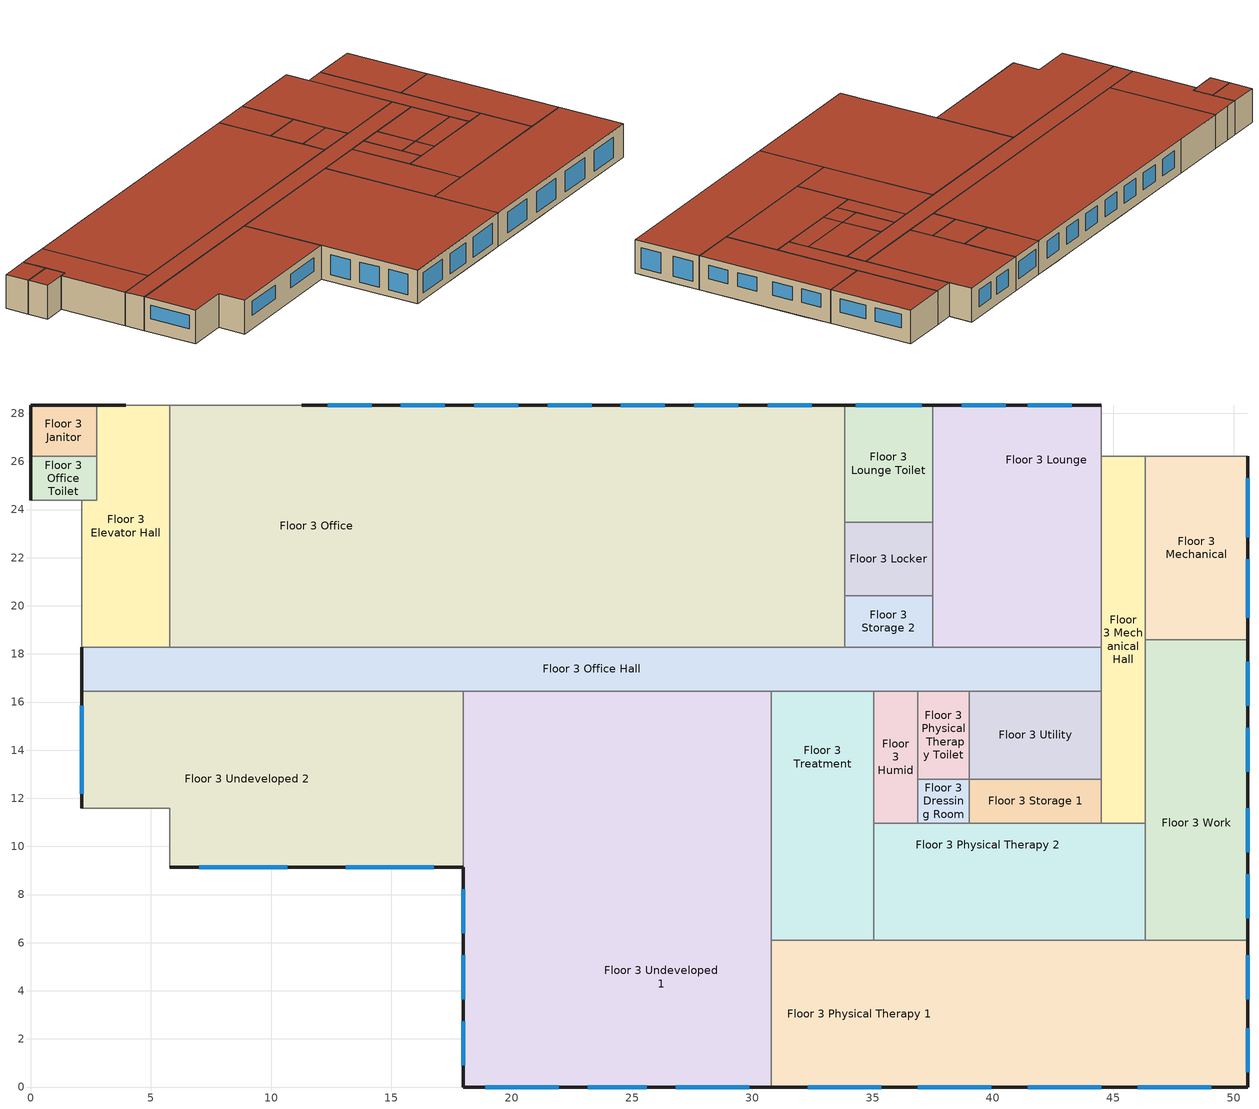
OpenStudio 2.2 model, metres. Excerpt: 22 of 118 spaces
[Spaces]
Floor 3 Work
 floor to Floor 2 Utility: 50.6,18.59 50.6,15.85 46.33,15.85 46.33,18.59 z6.1
 floor to Floor 2 Office: 50.6,15.85 50.6,6.1 46.33,6.1 46.33,15.85 z6.1
 wall outside: 50.6,6.1 50.6,18.59 z6.1:9.14
 wall to Floor 3 Physical Therapy 2: 46.33,10.97 46.33,6.1 z6.1:9.14
 wall to Floor 3 Mechanical: 50.6,18.59 46.33,18.59 z6.1:9.14
 wall to Floor 3 Physical Therapy 1: 46.33,6.1 50.6,6.1 z6.1:9.14
 wall to Floor 3 Mechanical Hall: 46.33,18.59 46.33,10.97 z6.1:9.14
 window: 50.6,13.11 50.6,14.94 / 50.6,15.85 50.6,17.68 / 50.6,7.01 50.6,8.84 / 50.6,9.75 50.6,11.58 z7.32:8.53
 roof outside: 50.6,6.1 50.6,18.59 46.33,18.59 46.33,6.1 z9.14
Floor 3 Dressing Room
 floor to Floor 2 X-Ray: 39.01,12.8 39.01,10.97 36.88,10.97 36.88,12.8 z6.1
 wall to Floor 3 Storage 1: 39.01,10.97 39.01,12.8 z6.1:9.14
 wall to Floor 3 Physical Therapy 2: 36.88,10.97 39.01,10.97 z6.1:9.14
 wall to Floor 3 Physical Therapy Toilet: 39.01,12.8 36.88,12.8 z6.1:9.14
 wall to Floor 3 Humid: 36.88,12.8 36.88,10.97 z6.1:9.14
 roof outside: 39.01,10.97 39.01,12.8 36.88,12.8 36.88,10.97 z9.14
Floor 3 Physical Therapy Toilet
 floor to Floor 2 X-Ray: 39.01,16.46 39.01,12.8 36.88,12.8 36.88,16.46 z6.1
 wall to Floor 3 Office Hall: 39.01,16.46 36.88,16.46 z6.1:9.14
 wall to Floor 3 Utility: 39.01,12.8 39.01,16.46 z6.1:9.14
 wall to Floor 3 Humid: 36.88,16.46 36.88,12.8 z6.1:9.14
 roof outside: 39.01,12.8 39.01,16.46 36.88,16.46 36.88,12.8 z9.14
Floor 3 Lounge
 floor to Floor 2 Storage 2: 44.5,23.77 44.5,21.34 39.93,21.34 39.93,23.77 z6.1
 floor to Floor 2 Exam 6: 44.5,28.35 44.5,23.77 39.93,23.77 39.93,28.35 z6.1
 floor to Floor 2 Exam Hall 4: 39.93,28.35 39.93,18.29 38.1,18.29 38.1,28.35 z6.1
 floor to Floor 2 Exam 7: 38.1,28.35 38.1,18.29 37.49,18.29 37.49,28.35 z6.1
 floor to Floor 2 Nurse Station 1: 44.5,21.34 44.5,18.29 39.93,18.29 39.93,21.34 z6.1
 wall outside: 44.5,28.35 37.49,28.35 z6.1:9.14
 wall to Floor 3 Lounge Toilet: 37.49,28.35 37.49,23.47 z6.1:9.14
 wall to NE Stair: 44.5,26.21 44.5,28.35 z6.1:9.14
 wall to Floor 3 Office Hall: 37.49,18.29 44.5,18.29 z6.1:9.14
 wall to Floor 3 Locker: 37.49,23.47 37.49,20.42 z6.1:9.14
 wall to Floor 3 Storage 2: 37.49,20.42 37.49,18.29 z6.1:9.14
 wall to Floor 3 Mechanical Hall: 44.5,18.29 44.5,26.21 z6.1:9.14
 window: 40.54,28.35 38.71,28.35 / 43.28,28.35 41.45,28.35 z7.01:8.53
 roof outside: 44.5,18.29 44.5,28.35 37.49,28.35 37.49,18.29 z9.14
Floor 3 Elevator Hall
 floor to Floor 2 Work: 5.79,28.35 5.79,18.29 2.13,18.29 2.13,24.38 2.74,24.38 2.74,28.35 z6.1
 wall outside: 3.96,28.35 2.74,28.35 z6.1:9.14
 wall to NW Elevator: 2.13,24.38 2.13,18.29 z6.1:9.14
 wall to Floor 3 Office: 5.79,18.29 5.79,28.35 z6.1:9.14
 wall to Floor 3 Office Toilet: 2.74,26.21 2.74,24.38 2.13,24.38 z6.1:9.14
 wall to Floor 3 Office Hall: 2.13,18.29 5.79,18.29 z6.1:9.14
 wall to Floor 3 Janitor: 2.74,28.35 2.74,26.21 z6.1:9.14
 wall to NW Stair: 5.79,28.35 3.96,28.35 z6.1:9.14
 roof outside: 5.79,18.29 5.79,28.35 2.74,28.35 2.74,24.38 2.13,24.38 2.13,18.29 z9.14
Floor 3 Physical Therapy 2
 floor to Floor 2 Exam Hall 3: 39.93,9.14 39.93,6.1 38.1,6.1 38.1,9.14 z6.1
 floor to Floor 2 Lounge: 44.5,9.14 44.5,6.1 42.06,6.1 42.06,9.14 z6.1
 floor to Floor 2 Dictation: 42.06,9.14 42.06,6.1 39.93,6.1 39.93,9.14 z6.1
 floor to Floor 2 Exam 3: 38.1,9.14 38.1,6.1 35.05,6.1 35.05,9.14 z6.1
 floor to Floor 2 Office Hall: 46.33,10.97 46.33,6.1 44.5,6.1 44.5,10.97 z6.1
 floor to Floor 2 Reception Hall: 44.5,10.97 44.5,9.14 35.05,9.14 35.05,10.97 z6.1
 wall to Floor 3 Physical Therapy 1: 35.05,6.1 46.33,6.1 z6.1:9.14
 wall to Floor 3 Mechanical Hall: 46.33,10.97 44.5,10.97 z6.1:9.14
 wall to Floor 3 Treatment: 35.05,10.97 35.05,6.1 z6.1:9.14
 wall to Floor 3 Storage 1: 44.5,10.97 39.01,10.97 z6.1:9.14
 wall to Floor 3 Humid: 36.88,10.97 35.05,10.97 z6.1:9.14
 roof outside: 46.33,6.1 46.33,10.97 35.05,10.97 35.05,6.1 z9.14
Floor 3 Office
 floor to Floor 2 Storage 3: 28.96,23.77 28.96,21.34 23.47,21.34 23.47,23.77 z6.1
 floor to Floor 2 Exam 8: 28.96,28.35 28.96,23.77 23.47,23.77 23.47,28.35 z6.1
 floor to Floor 2 Exam Hall 5: 30.78,28.35 30.78,18.29 28.96,18.29 28.96,28.35 z6.1
 floor to Floor 2 Exam 9: 21.64,28.35 21.64,18.29 17.98,18.29 17.98,28.35 z6.1
 floor to Floor 2 Work: 17.98,28.35 17.98,18.29 5.79,18.29 5.79,28.35 z6.1
 floor to Floor 2 Exam Hall 6: 23.47,28.35 23.47,18.29 21.64,18.29 21.64,28.35 z6.1
 floor to Floor 2 Nurse Station 2: 28.96,21.34 28.96,18.29 23.47,18.29 23.47,21.34 z6.1
 floor to Floor 2 Exam 7: 33.83,28.35 33.83,18.29 30.78,18.29 30.78,28.35 z6.1
 wall outside: 33.83,28.35 11.28,28.35 z6.1:9.14
 wall to Floor 3 Office Hall: 5.79,18.29 33.83,18.29 z6.1:9.14
 wall to Floor 3 Locker: 33.83,20.42 33.83,23.47 z6.1:9.14
 wall to Floor 3 Storage 2: 33.83,18.29 33.83,20.42 z6.1:9.14
 wall to NW Stair: 11.28,28.35 5.79,28.35 z6.1:9.14
 wall to Floor 3 Lounge Toilet: 33.83,23.47 33.83,28.35 z6.1:9.14
 window: 26.37,28.35 24.54,28.35 / 17.22,28.35 15.39,28.35 / 23.32,28.35 21.49,28.35 / 14.17,28.35 12.34,28.35 / 32.46,28.35 30.63,28.35 / 29.41,28.35 27.58,28.35 / 20.27,28.35 18.44,28.35 z7.01:8.53
 roof outside: 33.83,18.29 33.83,28.35 5.79,28.35 5.79,18.29 z9.14
Floor 3 Storage 1
 floor to Floor 2 Scheduling 1: 44.5,12.8 44.5,10.97 39.01,10.97 39.01,12.8 z6.1
 wall to Floor 3 Mechanical Hall: 44.5,10.97 44.5,12.8 z6.1:9.14
 wall to Floor 3 Utility: 44.5,12.8 39.01,12.8 z6.1:9.14
 roof outside: 44.5,10.97 44.5,12.8 39.01,12.8 39.01,10.97 z9.14
Floor 3 Utility
 floor to Floor 2 Scheduling 1: 44.5,16.46 44.5,12.8 39.01,12.8 39.01,16.46 z6.1
 wall to Floor 3 Mechanical Hall: 44.5,12.8 44.5,16.46 z6.1:9.14
 wall to Floor 3 Office Hall: 44.5,16.46 39.01,16.46 z6.1:9.14
 roof outside: 44.5,12.8 44.5,16.46 39.01,16.46 39.01,12.8 z9.14
Floor 3 Physical Therapy 1
 floor to Floor 2 Office Hall: 46.33,6.1 46.33,3.66 44.5,3.66 44.5,6.1 z6.1
 floor to Floor 2 Conference: 50.6,3.66 50.6,0 42.06,0 42.06,3.66 z6.1
 floor to Floor 2 Conference Toilet: 44.5,6.1 44.5,3.66 42.06,3.66 42.06,6.1 z6.1
 floor to Floor 2 Exam Hall 3: 39.93,6.1 39.93,0 38.1,0 38.1,6.1 z6.1
 floor to Floor 2 Exam 3: 38.1,6.1 38.1,0 30.78,0 30.78,6.1 z6.1
 floor to Floor 2 Storage 1: 42.06,6.1 42.06,3.66 39.93,3.66 39.93,6.1 z6.1
 floor to Floor 2 Exam 4: 42.06,3.66 42.06,0 39.93,0 39.93,3.66 z6.1
 floor to Floor 2 Office: 50.6,6.1 50.6,3.66 46.33,3.66 46.33,6.1 z6.1
 wall outside: 30.78,0 50.6,0 50.6,6.1 z6.1:9.14
 wall to Floor 3 Undeveloped 1: 30.78,6.1 30.78,0 z6.1:9.14
 wall to Floor 3 Treatment: 35.05,6.1 30.78,6.1 z6.1:9.14
 window: 32.31,0 35.36,0 / 36.88,0 39.93,0 / 46.02,0 49.07,0 / 41.45,0 44.5,0 / 50.6,3.66 50.6,5.49 / 50.6,0.61 50.6,2.44 z6.71:8.53
 roof outside: 50.6,0 50.6,6.1 30.78,6.1 30.78,0 z9.14
Floor 3 Office Toilet
 floor to Floor 2 Work Toilet: 2.74,26.21 2.74,24.38 0,24.38 0,26.21 z6.1
 wall outside: 0,26.21 0,24.38 z6.1:9.14
 wall to NW Elevator: 0,24.38 2.13,24.38 z6.1:9.14
 wall to Floor 3 Janitor: 2.74,26.21 0,26.21 z6.1:9.14
 roof outside: 2.74,24.38 2.74,26.21 0,26.21 0,24.38 z9.14
Floor 3 Office Hall
 floor to Floor 2 Work Hall: 44.5,18.29 44.5,16.46 2.13,16.46 2.13,18.29 z6.1
 wall outside: 2.13,18.29 2.13,16.46 z6.1:9.14
 wall to Floor 3 Humid: 35.05,16.46 36.88,16.46 z6.1:9.14
 wall to Floor 3 Undeveloped 2: 2.13,16.46 17.98,16.46 z6.1:9.14
 wall to Floor 3 Undeveloped 1: 17.98,16.46 30.78,16.46 z6.1:9.14
 wall to Floor 3 Storage 2: 37.49,18.29 33.83,18.29 z6.1:9.14
 wall to Floor 3 Mechanical Hall: 44.5,16.46 44.5,18.29 z6.1:9.14
 wall to Floor 3 Treatment: 30.78,16.46 35.05,16.46 z6.1:9.14
 roof outside: 44.5,16.46 44.5,18.29 2.13,18.29 2.13,16.46 z9.14
Floor 3 Humid
 floor to Floor 2 X-Ray: 36.88,16.46 36.88,10.97 35.05,10.97 35.05,16.46 z6.1
 wall to Floor 3 Treatment: 35.05,16.46 35.05,10.97 z6.1:9.14
 roof outside: 36.88,10.97 36.88,16.46 35.05,16.46 35.05,10.97 z9.14
Floor 3 Undeveloped 1
 floor to Floor 2 Exam 2: 28.96,9.14 28.96,0 23.47,0 23.47,9.14 z6.1
 floor to Floor 2 X-Ray: 30.78,16.46 30.78,10.97 23.77,10.97 23.77,16.46 z6.1
 floor to Floor 2 Exam 1: 21.64,9.14 21.64,0 17.98,0 17.98,9.14 z6.1
 floor to Floor 2 Exam Hall 2: 30.78,9.14 30.78,0 28.96,0 28.96,9.14 z6.1
 floor to Floor 2 Scheduling 2: 23.77,16.46 23.77,10.97 17.98,10.97 17.98,16.46 z6.1
 floor to Floor 2 Reception Hall: 30.78,10.97 30.78,9.14 17.98,9.14 17.98,10.97 z6.1
 floor to Floor 2 Exam Hall 1: 23.47,9.14 23.47,0 21.64,0 21.64,9.14 z6.1
 wall outside: 17.98,9.14 17.98,0 30.78,0 z6.1:9.14
 wall to Floor 3 Undeveloped 2: 17.98,16.46 17.98,9.14 z6.1:9.14
 wall to Floor 3 Treatment: 30.78,6.1 30.78,16.46 z6.1:9.14
 window: 17.98,8.23 17.98,6.4 / 17.98,2.74 17.98,0.91 / 17.98,5.49 17.98,3.66 / 26.82,0 29.87,0 / 23.16,0 25.6,0 / 18.9,0 21.95,0 z6.71:8.53
 roof outside: 30.78,0 30.78,16.46 17.98,16.46 17.98,0 z9.14
Floor 3 Mechanical Hall
 floor to Floor 2 Office Hall: 46.33,26.21 46.33,10.97 44.5,10.97 44.5,26.21 z6.1
 wall to NE Stair: 46.33,26.21 44.5,26.21 z6.1:9.14
 wall to Floor 3 Mechanical: 46.33,18.59 46.33,26.21 z6.1:9.14
 roof outside: 46.33,10.97 46.33,26.21 44.5,26.21 44.5,10.97 z9.14
Floor 3 Treatment
 floor to Floor 2 Reception Hall: 35.05,10.97 35.05,9.14 30.78,9.14 30.78,10.97 z6.1
 floor to Floor 2 Exam 3: 35.05,9.14 35.05,6.1 30.78,6.1 30.78,9.14 z6.1
 floor to Floor 2 X-Ray: 35.05,16.46 35.05,10.97 30.78,10.97 30.78,16.46 z6.1
 roof outside: 35.05,6.1 35.05,16.46 30.78,16.46 30.78,6.1 z9.14
Floor 3 Undeveloped 2
 floor to Floor 2 Reception: 15.85,16.46 15.85,9.14 5.79,9.14 5.79,11.58 2.13,11.58 2.13,16.46 z6.1
 floor to Floor 2 Reception Hall: 17.98,10.97 17.98,9.14 15.85,9.14 15.85,10.97 z6.1
 floor to Floor 2 Reception Toilet: 17.98,16.46 17.98,10.97 15.85,10.97 15.85,16.46 z6.1
 wall outside: 2.13,16.46 2.13,11.58 / 5.79,9.14 17.98,9.14 z6.1:9.14
 wall to SW Stair: 2.13,11.58 5.79,11.58 5.79,9.14 z6.1:9.14
 window: 7.01,9.14 10.67,9.14 / 13.11,9.14 16.76,9.14 / 2.13,15.85 2.13,12.19 z7.32:8.53
 roof outside: 17.98,9.14 17.98,16.46 2.13,16.46 2.13,11.58 5.79,11.58 5.79,9.14 z9.14
Floor 3 Janitor
 floor to Floor 2 Janitor: 2.74,28.35 2.74,26.21 0,26.21 0,28.35 z6.1
 wall outside: 2.74,28.35 0,28.35 0,26.21 z6.1:9.14
 roof outside: 2.74,26.21 2.74,28.35 0,28.35 0,26.21 z9.14
Floor 3 Locker
 floor to Floor 2 Exam 7: 37.49,23.47 37.49,20.42 33.83,20.42 33.83,23.47 z6.1
 wall to Floor 3 Storage 2: 33.83,20.42 37.49,20.42 z6.1:9.14
 wall to Floor 3 Lounge Toilet: 37.49,23.47 33.83,23.47 z6.1:9.14
 roof outside: 37.49,20.42 37.49,23.47 33.83,23.47 33.83,20.42 z9.14
Floor 3 Mechanical
 floor to Floor 2 Exam 5: 50.6,26.21 50.6,18.59 46.33,18.59 46.33,26.21 z6.1
 wall outside: 50.6,18.59 50.6,26.21 z6.1:9.14
 wall to NE Stair: 50.6,26.21 46.33,26.21 z6.1:9.14
 window: 50.6,22.86 50.6,25.3 / 50.6,19.51 50.6,21.95 z7.32:8.53
 roof outside: 50.6,18.59 50.6,26.21 46.33,26.21 46.33,18.59 z9.14
Floor 3 Lounge Toilet
 floor to Floor 2 Exam 7: 37.49,28.35 37.49,23.47 33.83,23.47 33.83,28.35 z6.1
 wall outside: 37.49,28.35 33.83,28.35 z6.1:9.14
 window: 37.03,28.35 34.29,28.35 z7.01:8.53
 roof outside: 37.49,23.47 37.49,28.35 33.83,28.35 33.83,23.47 z9.14
Floor 3 Storage 2
 floor to Floor 2 Exam 7: 37.49,20.42 37.49,18.29 33.83,18.29 33.83,20.42 z6.1
 roof outside: 37.49,18.29 37.49,20.42 33.83,20.42 33.83,18.29 z9.14
[Site]
Baltimore Blt Washngtn IntL_MD_USA Design_Conditions: Latitude {deg}=39.17; Longitude {deg}=-76.68; Time Zone {hr}=-5; Elevation {m}=45; Terrain=City
[Building]
DOE Prototype Outpatient: North Axis {deg}=0; Standards Number of Stories=3; Standards Number of Above Ground Stories=3; Standards Building Type=Outpatient
[Space] Building Story=Building Story 3; Part of Total Floor Area=Yes
Name | Space Type | Thermal Zone
Floor 3 Work | Outpatient Office | TZ-Floor 3 Work
Floor 3 Dressing Room | Outpatient DressingRoom | TZ-Floor 3 Dressing Room
Floor 3 Physical Therapy Toilet | Outpatient Toilet | TZ-Floor 3 Physical Therapy Toilet
Floor 3 Office Toilet | Outpatient Toilet | TZ-Floor 3 Office Toilet
Floor 3 Lounge | Outpatient Lounge | TZ-Floor 3 Lounge
Floor 3 Elevator Hall | Outpatient Hall_infil | TZ-Floor 3 Elevator Hall
Floor 3 Physical Therapy 2 | Outpatient PhysicalTherapy | TZ-Floor 3 Physical Therapy 2
Floor 3 Office | Outpatient Office | TZ-Floor 3 Office
Floor 3 Mechanical | Outpatient Elec/MechRoom | TZ-Floor 3 Mechanical
Floor 3 Storage 1 | Outpatient Janitor | TZ-Floor 3 Storage 1
Floor 3 Utility | Outpatient Janitor | TZ-Floor 3 Utility
Floor 3 Physical Therapy 1 | Outpatient PhysicalTherapy | TZ-Floor 3 Physical Therapy 1
Floor 3 Locker | Outpatient LockerRoom | TZ-Floor 3 Locker
Floor 3 Office Hall | Outpatient Hall_infil | TZ-Floor 3 Office Hall
Floor 3 Humid | Outpatient Office | TZ-Floor 3 Humid
Floor 3 Undeveloped 2 | Outpatient Undeveloped | TZ-Floor 3 Undeveloped 2
Floor 3 Undeveloped 1 | Outpatient Undeveloped | TZ-Floor 3 Undeveloped 1
Floor 3 Mechanical Hall | Outpatient Hall | TZ-Floor 3 Mechanical Hall
Floor 3 Treatment | Outpatient Exam | TZ-Floor 3 Treatment
Floor 3 Janitor | Outpatient Janitor | TZ-Floor 3 Janitor
Floor 3 Lounge Toilet | Outpatient Toilet | TZ-Floor 3 Lounge Toilet
Floor 3 Storage 2 | Outpatient Janitor | TZ-Floor 3 Storage 2
[BuildingStory]
Building Story 3: Nominal Z Coordinate {m}=6.096
[ThermalZone] Use Ideal Air Loads=No
TZ-Floor 3 Locker; TZ-Floor 3 Physical Therapy 1; TZ-Floor 3 Physical Therapy 2; TZ-Floor 3 Office Hall; TZ-Floor 3 Mechanical Hall; TZ-Floor 3 Office Toilet; TZ-Floor 3 Lounge Toilet; TZ-Floor 3 Lounge; TZ-Floor 3 Humid; TZ-Floor 3 Elevator Hall; TZ-Floor 3 Treatment; TZ-Floor 3 Utility; TZ-Floor 3 Undeveloped 2; TZ-Floor 3 Physical Therapy Toilet; TZ-Floor 3 Janitor; TZ-Floor 3 Work; TZ-Floor 3 Storage 2; TZ-Floor 3 Storage 1; TZ-Floor 3 Mechanical; TZ-Floor 3 Dressing Room; TZ-Floor 3 Office; TZ-Floor 3 Undeveloped 1
[SpaceType] Standards Building Type=Outpatient
Name | Standards Space Type
Outpatient DressingRoom | DressingRoom
Outpatient Elec/MechRoom | Elec/MechRoom
Outpatient Exam | Exam
Outpatient Hall | Hall
Outpatient Hall_infil | Hall_infil
Outpatient Janitor | Janitor
Outpatient LockerRoom | LockerRoom
Outpatient Lounge | Lounge
Outpatient Office | Office
Outpatient PhysicalTherapy | PhysicalTherapy
Outpatient Toilet | Toilet
Outpatient Undeveloped | Undeveloped
